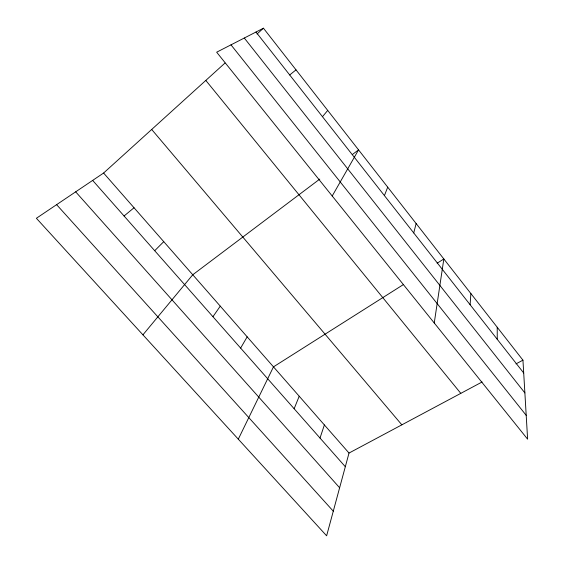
<?xml version="1.0" encoding="UTF-8"?>
<svg xmlns="http://www.w3.org/2000/svg" width="564" height="564" viewBox="0 0 564 564"><rect width="100%" height="100%" fill="white"/><g stroke="black" fill="none" stroke-linecap="round" stroke-linejoin="round"><path stroke-width="0.85" d="M470.122 304.75L470.862 293.534M434.245 322.989L443.84 258.968L437.156 263.198M413.736 232.939L416.133 223.52M482.1 381.983L349.017 453.054L326.626 535.8L36.385 218.275L103.607 173.035L225.008 63.034M320.014 438.045L324.378 424.946M384.422 195.609L387.715 187.17M294.147 408.731L299.202 396.224M238.297 439.173L273.469 366.861L403.189 284.707M332.21 195.997L358.556 149.869L352.331 154.564M240.631 348.087L247.166 336.849M212.938 316.707L220.27 306.153M142.932 334.84L192.754 274.767L319.781 179.084M322.467 116.692L327.712 110.417M154.705 250.712L163.743 241.66M257.036 34.009L263.444 28.2L522.948 360.17L527.615 439.18L216.661 52.198L263.444 28.2M124.066 215.991L134.035 207.763M289.699 74.963L296.022 69.873M515.989 363.886L522.948 360.17M56.611 204.661L333.282 511.188M75.675 191.831L339.62 487.768M92.658 180.402L345.316 466.717M103.607 173.035L349.017 453.054M151.688 129.466L401.85 424.84M205.818 80.419L460.802 393.362M230.986 44.845L526.205 415.351M244.29 38.028L524.887 392.939M255.986 32.028L523.709 373.001M497.222 327.261L497.251 339.302"/></g></svg>
